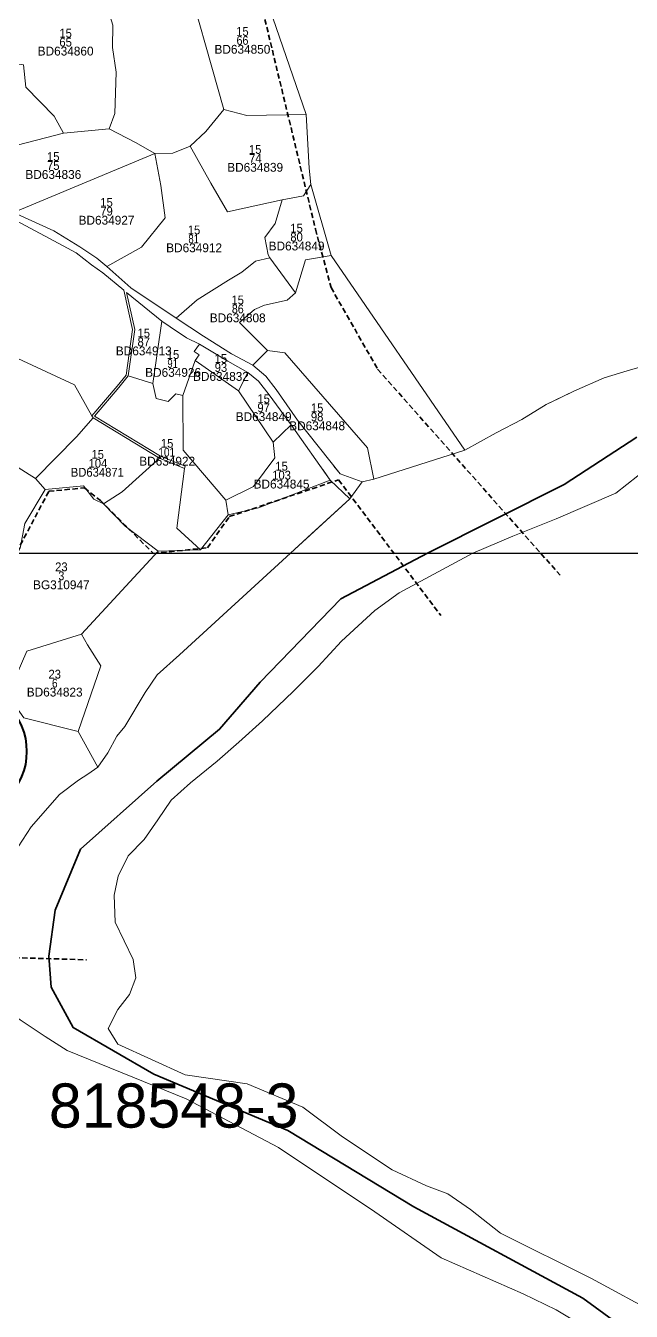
# Model space of a CAD drawing. Header units: metres. Extents: x 547915 to 556085, y 1814738 to 1822008.
# Drawn here: x 550366 to 550914, y 1817314 to 1818477 of the extents above; entities that cross this region are included whole.
import ezdxf
from ezdxf.enums import TextEntityAlignment as Align

# ---------------------------------------------------------------- set-up
doc = ezdxf.new("R2010")
doc.units = ezdxf.units.M
doc.header["$LTSCALE"] = 1.6
doc.linetypes.add('MEDIUM_DASHED', pattern=[4.5, 3, -1.5])
for name, color, linetype, lineweight in [('10', 7, 'Continuous', 13), ('23', 7, 'Continuous', 13), ('32', 7, 'Continuous', 13), ('34', 7, 'MEDIUM_DASHED', 35), ('40', 7, 'Continuous', 35), ('54', 7, 'Continuous', 25)]:
    doc.layers.add(name, color=color, linetype=linetype, lineweight=lineweight)
doc.layers.add('20', color=7, linetype='Continuous')
doc.layers.add('55', color=7, linetype='Continuous')

msp = doc.modelspace()

# ---------------------------------------------------------------- linework, layer by layer
at = {"layer": '10'}
for p, q in [((550570.71, 1818539.94), (550620.04, 1818397.04)), ((550441.69, 1818384.13), (550400.12, 1818380.01)), ((550355, 1818308.13), (550482.78, 1818361.77)), ((550642.52, 1818269.38), (550763.54, 1818093.27)), ((550489.4, 1818210.02), (550481.14, 1818153.36)), ((550584.85, 1818183.28), (550571.76, 1818170.15)), ((550458.9, 1818160.35), (550481.14, 1818153.36)), ((550374.87, 1818067.39), (550302, 1818113.76)), ((550374.87, 1818067.39), (550383.74, 1818057.61)), ((550549.2, 1818034.59), (550547.31, 1818047.94)), ((550549.2, 1818034.59), (550524.34, 1818002.96)), ((550416.6, 1817926.54), (550486.06, 1818001.64)), ((550413.64, 1817838.39), (550431.44, 1817806.25))]:
    msp.add_line(p, q, dxfattribs=at)
for points in [[(550429.7, 1818526.95), (550507.16, 1818537.07), (550545.31, 1818401.53)], [(550429.7, 1818526.95), (550444.8, 1818477.83), (550444.53, 1818457.65), (550447.9, 1818435.33), (550446.63, 1818397.91), (550441.69, 1818384.13)], [(550400.12, 1818380.01), (550391.7, 1818395.54), (550366.25, 1818421.71), (550363.88, 1818441.77), (550334.92, 1818446.17)], [(550545.31, 1818401.53), (550529.01, 1818381.72), (550514.88, 1818368.15)], [(550620.04, 1818397.04), (550566.09, 1818395.91), (550545.31, 1818401.53)], [(550620.04, 1818397.04), (550622.76, 1818348.45), (550624.06, 1818333.74), (550642.52, 1818269.38)], [(550441.69, 1818384.13), (550465.41, 1818371.71), (550482.78, 1818361.77)], [(550317.09, 1818358.04), (550328.3, 1818361.42), (550350.16, 1818367), (550400.12, 1818380.01)], [(550439.41, 1818259.49), (550470.84, 1818276.76), (550492.41, 1818303.36), (550488.4, 1818332.67), (550482.78, 1818361.77)], [(550514.88, 1818368.15), (550499.34, 1818362.02), (550482.78, 1818361.77)], [(550514.88, 1818368.15), (550533.65, 1818334.85), (550548.64, 1818308.78), (550598.22, 1818319.6)], [(550598.22, 1818319.6), (550617.65, 1818323.2), (550624.06, 1818333.74)], [(550598.22, 1818319.6), (550591.93, 1818298.37), (550582.53, 1818285.53), (550585.49, 1818269.92), (550587, 1818267.17)], [(550587, 1818267.17), (550574, 1818264.27), (550561.75, 1818254.21), (550549.57, 1818246.94), (550521.26, 1818229.36), (550502.16, 1818212.5)], [(550584.85, 1818183.28), (550559.54, 1818208.77), (550573.23, 1818220.55), (550582.18, 1818224.41), (550602.82, 1818228.81), (550610.16, 1818235.6), (550587, 1818267.17)], [(550610.16, 1818235.6), (550619.19, 1818265.27), (550642.52, 1818269.38)], [(550523.29, 1818189), (550518.63, 1818182.39), (550523.13, 1818179.57), (550519.57, 1818174.3), (550558.64, 1818146.81)], [(550681.17, 1818067.02), (550675.43, 1818095.31), (550600.63, 1818181.16), (550584.85, 1818183.28)], [(550354.97, 1818177.86), (550410.34, 1818152.41), (550425.97, 1818124.19)], [(550481.14, 1818153.36), (550484.11, 1818139.96), (550495.12, 1818137.21), (550502.08, 1818144.03), (550508.24, 1818142.58), (550519.57, 1818174.3)], [(550567.25, 1818163.51), (550558.64, 1818146.81), (550590.02, 1818100.4), (550606.3, 1818116.04)], [(550547.31, 1818047.94), (550508.51, 1818093.21), (550508.24, 1818142.58)], [(550427.01, 1818122.32), (550411.91, 1818105.15), (550374.87, 1818067.39)], [(550590.02, 1818100.4), (550591.43, 1818086.22), (550572.4, 1818060.31), (550547.31, 1818047.94)], [(550436.39, 1818044.73), (550453.24, 1818055.5), (550487.27, 1818085.87)], [(550641.79, 1818066.15), (550576.64, 1818041.05), (550549.2, 1818034.59), (550524.34, 1818002.96), (550486.06, 1818001.64)], [(550509.73, 1818076.66), (550502.8, 1818022.47), (550524.34, 1818002.96)], [(550641.79, 1818066.15), (550576.64, 1818041.05), (550549.2, 1818034.59)], [(550216.23, 1818021.75), (550256.49, 1817976.08), (550289.78, 1817948.14), (550325.92, 1817916.09), (550338.81, 1817939.2), (550338.58, 1817957.19), (550344.84, 1817967.84), (550346.39, 1817977.62), (550360.99, 1818004.46), (550365.2, 1818026.8), (550383.74, 1818057.61)], [(550486.06, 1818001.64), (550456.06, 1818024.45), (550436.39, 1818044.73), (550427.77, 1818048.88), (550418.4, 1818060.92), (550383.74, 1818057.61), (550365.2, 1818026.8), (550360.99, 1818004.46), (550346.39, 1817977.62), (550344.84, 1817967.84), (550338.58, 1817957.19), (550338.81, 1817939.2), (550325.92, 1817916.09)], [(550383.74, 1818057.61), (550418.4, 1818060.92), (550427.77, 1818048.88), (550436.39, 1818044.73)], [(550524.34, 1818002.96), (550486.06, 1818001.64), (550456.06, 1818024.45), (550436.39, 1818044.73)], [(550416.6, 1817926.54), (550366.99, 1817911.31), (550358.2, 1817891.12), (550340.9, 1817885.06)], [(550416.6, 1817926.54), (550422, 1817917), (550433.94, 1817897.85), (550413.64, 1817838.39)], [(550348.4, 1817873.62), (550364.45, 1817850.85), (550413.64, 1817838.39)]]:
    msp.add_lwpolyline(points, dxfattribs=at)
at = {"layer": '23'}
for p, q in [((550489.4, 1818210.02), (550457.25, 1818235.76)), ((550428.32, 1818123.86), (550488.18, 1818087.66))]:
    msp.add_line(p, q, dxfattribs=at)
for points in [[(550352.66, 1818303.38), (550387.7, 1818284.75), (550411.61, 1818271.89), (550425.58, 1818260.98), (550435.7, 1818253.78), (550454.72, 1818237.87)], [(550439.41, 1818259.49), (550430.29, 1818267.03), (550415, 1818277.32), (550391.63, 1818291.55), (550355, 1818308.13)], [(550502.16, 1818212.5), (550461.26, 1818239.93), (550439.41, 1818259.49)], [(550457, 1818161.17), (550462.76, 1818202.23), (550454.72, 1818237.87)], [(550458.9, 1818160.35), (550464.79, 1818202.31), (550457.25, 1818235.76)], [(550523.29, 1818189), (550511.74, 1818194.69), (550496.79, 1818204.73), (550489.4, 1818210.02)], [(550571.76, 1818170.15), (550552.29, 1818180.25), (550526.88, 1818196.19), (550502.16, 1818212.5)], [(550523.29, 1818189), (550548.94, 1818173.7), (550567.25, 1818163.51)], [(550425.97, 1818124.19), (550448.92, 1818151.15), (550457, 1818161.17)], [(550428.32, 1818123.86), (550450.46, 1818149.87), (550458.9, 1818160.35)], [(550567.25, 1818163.51), (550576.73, 1818155.48), (550586.31, 1818143.34), (550606.3, 1818116.04), (550641.79, 1818066.15), (550659.34, 1818049.12)], [(550670.73, 1818064.51), (550650.59, 1818071.66), (550612.1, 1818120.36), (550592.84, 1818148.11), (550583.32, 1818160.1), (550571.76, 1818170.15)], [(550425.97, 1818124.19), (550427.01, 1818122.32), (550487.27, 1818085.87), (550509.73, 1818076.66)], [(550488.18, 1818087.66), (550510.38, 1818078.55), (550509.73, 1818076.66)], [(550670.73, 1818064.51), (550650.59, 1818071.66), (550645.03, 1818078.7)], [(550634.99, 1818075.71), (550641.79, 1818066.15), (550659.34, 1818049.12), (550670.73, 1818064.51)]]:
    msp.add_lwpolyline(points, dxfattribs=at)
at = {"layer": '32'}
for p, q in [((550681.17, 1818067.02), (550763.54, 1818093.27)), ((550681.17, 1818067.02), (550763.54, 1818093.27)), ((550670.73, 1818064.51), (550681.17, 1818067.02)), ((550670.73, 1818064.51), (550681.17, 1818067.02)), ((550659.34, 1818049.12), (550670.73, 1818064.51)), ((550624.83, 1818017.51), (550659.34, 1818049.12))]:
    msp.add_line(p, q, dxfattribs=at)
for points in [[(551200, 1818211.4), (551189.31, 1818207.11), (551140.84, 1818191.52), (551096.88, 1818171.35), (551049.22, 1818156.14), (551008.3, 1818136.6), (550972.84, 1818111.73), (550940.07, 1818085.76), (550900.28, 1818054.13), (550846.43, 1818031.1), (550807.05, 1818015.44), (550770.91, 1818000), (550704.17, 1817964), (550682.08, 1817947.93), (550651.9, 1817920.39), (550630.94, 1817897.51), (550608.4, 1817874.94), (550580.52, 1817848.12), (550559.05, 1817828.8), (550539.24, 1817811.74), (550524.96, 1817800)], [(550763.54, 1818093.27), (550791.91, 1818108.95), (550815.2, 1818120.82), (550837.22, 1818134.38), (550862.2, 1818146.66), (550889.72, 1818158.52), (550910.47, 1818164.88), (550945.03, 1818174.98), (550972.21, 1818185.53), (551002.01, 1818195.53), (551012.74, 1818200)], [(551000, 1818194.86), (550972.21, 1818185.53), (550945.03, 1818174.98), (550910.47, 1818164.88), (550889.72, 1818158.52), (550862.2, 1818146.66), (550848.61, 1818139.98)], [(550763.54, 1818093.27), (550791.91, 1818108.95), (550815.2, 1818120.82), (550837.22, 1818134.38), (550848.61, 1818139.98)], [(550510.46, 1817527.81), (550449.33, 1817555.68), (550440.56, 1817569.64), (550449.47, 1817587.05), (550460.1, 1817600.39), (550465.81, 1817615.49), (550463.3, 1817632.1), (550447.05, 1817665.83), (550446.08, 1817690.28), (550449.84, 1817707.64), (550458.9, 1817726.03), (550473.37, 1817740.73), (550485.79, 1817758.62), (550497.84, 1817776.48), (550515.17, 1817791.95), (550539.24, 1817811.74), (550559.05, 1817828.8), (550580.52, 1817848.12), (550608.4, 1817874.94), (550630.94, 1817897.51), (550651.9, 1817920.39), (550682.08, 1817947.93), (550704.17, 1817964), (550770.91, 1818000), (550807.05, 1818015.44), (550846.43, 1818031.1), (550900.28, 1818054.13), (550940.07, 1818085.76)], [(550431.44, 1817806.25), (550440.51, 1817819.31), (550448.48, 1817834.46), (550455.63, 1817843.08), (550474.22, 1817873.9), (550484.92, 1817889.69), (550505.28, 1817908.03), (550605.7, 1818000), (550659.34, 1818049.12)], [(550422.12, 1817800), (550431.44, 1817806.25), (550440.51, 1817819.31), (550448.48, 1817834.46), (550455.63, 1817843.08), (550474.22, 1817873.9), (550484.92, 1817889.69), (550505.28, 1817908.03), (550605.71, 1818000), (550624.83, 1818017.51)], [(550322.43, 1817631.08), (550325.35, 1817650.16), (550332.13, 1817671.25), (550341.34, 1817695.34), (550349.46, 1817714.49), (550359.32, 1817734.29), (550371.06, 1817752.4), (550396.7, 1817781.55), (550413.83, 1817794.44), (550422.12, 1817800), (550431.44, 1817806.25)], [(550322.43, 1817631.08), (550326.56, 1817610.76), (550340.47, 1817592.99), (550361.14, 1817577.63), (550383.58, 1817562.56), (550403.68, 1817549.89), (550511.22, 1817506.07), (550594.76, 1817462.16), (550682.05, 1817403.69), (550742.25, 1817362.17), (550816.46, 1817329.71), (550846.42, 1817315.24), (550868.99, 1817301.6)], [(550510.46, 1817527.81), (550566.56, 1817519.79), (550616.94, 1817498.57), (550652.74, 1817471.82), (550697.77, 1817441.9), (550728.76, 1817427.44), (550748.31, 1817420.03), (550768.76, 1817405.88), (550795.74, 1817384.56), (550878.34, 1817343.6), (550939.46, 1817310.42)]]:
    msp.add_lwpolyline(points, dxfattribs=at)
at = {"layer": '34'}
for points in [[(550832.36, 1818950.88), (550867.38, 1818915.56), (550881.44, 1818848.74), (550846.29, 1818760.82), (550811.15, 1818679.94), (550772.49, 1818627.19), (550670.57, 1818602.57), (550635.43, 1818595.53), (550579.2, 1818497.06), (550628.4, 1818293.09), (550642.46, 1818240.34), (550684.63, 1818166.49), (550849.81, 1817980.1)], [(550003.7, 1817983.21), (550082.82, 1818015.27), (550116.14, 1817981.92), (550173.41, 1817982.97), (550217.15, 1818022.56), (550259.84, 1817974.63), (550327.52, 1817920.45), (550357.72, 1818000.68), (550386.88, 1818055.91), (550419.16, 1818059.03), (550433.73, 1818047.57), (550481.63, 1817999.64), (550530.57, 1818004.85), (550550.36, 1818032.98), (550649.28, 1818066.33), (550741.95, 1817943.37)], [(550163.33, 1817609.79), (550298.05, 1817635.46), (550421.05, 1817631.94)]]:
    msp.add_lwpolyline(points, dxfattribs=at)
at = {"layer": '34', "linetype": 'Continuous', "lineweight": 40}
msp.add_circle((550308.385, 1817820.503), 58.489, dxfattribs=at)
at = {"layer": '40'}
msp.add_lwpolyline([(550998.9, 1817231.82), (550870.4, 1817325.56), (550717.56, 1817408.24), (550603.33, 1817477.29), (550482.11, 1817528.26), (550409.12, 1817570.49), (550388.92, 1817607.25), (550387.05, 1817635.23), (550392.65, 1817676.89), (550415.49, 1817732.13), (550484.81, 1817793.61), (550541.53, 1817840.5), (550578.44, 1817883.22), (550651.41, 1817958.64), (550729.77, 1818000), (550853.52, 1818062.13), (550919.38, 1818104.86)], dxfattribs=at)
at = {"layer": '54'}
msp.add_lwpolyline([(548000, 1818000), (552000, 1818000), (556000, 1818000)], dxfattribs=at)

# ---------------------------------------------------------------- texts
at = {"layer": '20'}
for s, width, p in [('15', 0.95, (550402.16, 1818466.55)), ('15', 0.95, (550562.22, 1818468.17)), ('65', 0.95, (550402.16, 1818458.45)), ('66', 0.9, (550562.285, 1818460.07)), ('15', 0.95, (550573.775, 1818361.35)), ('15', 0.95, (550390.945, 1818354.88)), ('74', 0.95, (550573.925, 1818353.25)), ('75', 0.95, (550390.945, 1818346.78)), ('79', 0.95, (550439.205, 1818305.36)), ('15', 0.95, (550439.205, 1818313.46)), ('15', 0.95, (550518.415, 1818288.49)), ('15', 0.95, (550518.415, 1818288.49)), ('81', 0.8, (550518.07, 1818280.39)), ('81', 0.8, (550518.07, 1818280.39)), ('80', 0.95, (550611.25, 1818282.03)), ('15', 0.95, (550611.26, 1818290.13)), ('15', 0.95, (550557.95, 1818225.12)), ('15', 0.95, (550557.95, 1818225.12)), ('86', 0.9, (550558.025, 1818217.02)), ('86', 0.9, (550558.025, 1818217.02)), ('87', 0.95, (550472.895, 1818187.1)), ('15', 0.95, (550472.915, 1818195.2)), ('15', 0.95, (550499.4, 1818175.73)), ('15', 0.95, (550499.4, 1818175.73)), ('91', 0.8, (550499.04, 1818167.63)), ('91', 0.8, (550499.04, 1818167.63)), ('93', 0.95, (550542.74, 1818164)), ('15', 0.95, (550542.74, 1818172.1)), ('15', 0.95, (550581.46, 1818135.7)), ('97', 0.95, (550581.42, 1818127.6)), ('98', 0.95, (550629.875, 1818119.32)), ('98', 0.95, (550629.875, 1818119.32)), ('15', 0.95, (550629.875, 1818127.42)), ('15', 0.95, (550629.875, 1818127.42)), ('15', 0.95, (550494.06, 1818095.37)), ('15', 0.95, (550494.06, 1818095.37)), ('15', 0.95, (550431.23, 1818085.35)), ('15', 0.95, (550431.23, 1818085.35)), ('101', 0.85, (550493.705, 1818087.27)), ('101', 0.85, (550493.705, 1818087.27)), ('104', 0.95, (550431.38, 1818077.25)), ('104', 0.95, (550431.38, 1818077.25)), ('15', 0.95, (550597.66, 1818074.66)), ('15', 0.95, (550597.66, 1818074.66)), ('BD634871', 0.95, (550430.865, 1818069.15)), ('BD634871', 0.95, (550430.865, 1818069.15)), ('103', 0.95, (550597.65, 1818066.56)), ('103', 0.95, (550597.65, 1818066.56)), ('23', 0.95, (550398.295, 1817983.53)), ('3', 0.9, (550398.295, 1817975.43)), ('23', 0.95, (550392.27, 1817886.41)), ('6', 0.85, (550392.335, 1817878.31))]:
    msp.add_text(s, height=8, dxfattribs=dict(at, width=width)).set_placement(p, align=Align.CENTER)
for s, p in [('BD634860', (550402.155, 1818450.35)), ('BD634850', (550562.215, 1818451.97)), ('BD634836', (550391.02, 1818338.68)), ('BD634839', (550573.775, 1818345.15)), ('BD634927', (550439.175, 1818297.26)), ('BD634912', (550518.49, 1818272.29)), ('BD634912', (550518.49, 1818272.29)), ('BD634849', (550611.255, 1818273.93)), ('BD634808', (550557.955, 1818208.92)), ('BD634808', (550557.955, 1818208.92)), ('BD634913', (550472.915, 1818179)), ('BD634926', (550499.475, 1818159.53)), ('BD634926', (550499.475, 1818159.53)), ('BD634832', (550542.815, 1818155.9)), ('BD634849', (550581.455, 1818119.5)), ('BD634848', (550629.875, 1818111.22)), ('BD634848', (550629.875, 1818111.22)), ('BD634922', (550494.12, 1818079.17)), ('BD634922', (550494.12, 1818079.17)), ('BD634845', (550597.65, 1818058.46)), ('BD634845', (550597.65, 1818058.46)), ('BG310947', (550398.27, 1817967.33)), ('BD634823', (550392.26, 1817870.21))]:
    msp.add_text(s, height=8, dxfattribs=at).set_placement(p, align=Align.CENTER)
at = {"layer": '55'}
msp.add_text('818548-3', height=40, dxfattribs=at).set_placement((550500, 1817480), align=Align.CENTER)

doc.saveas('drawing.dxf')
